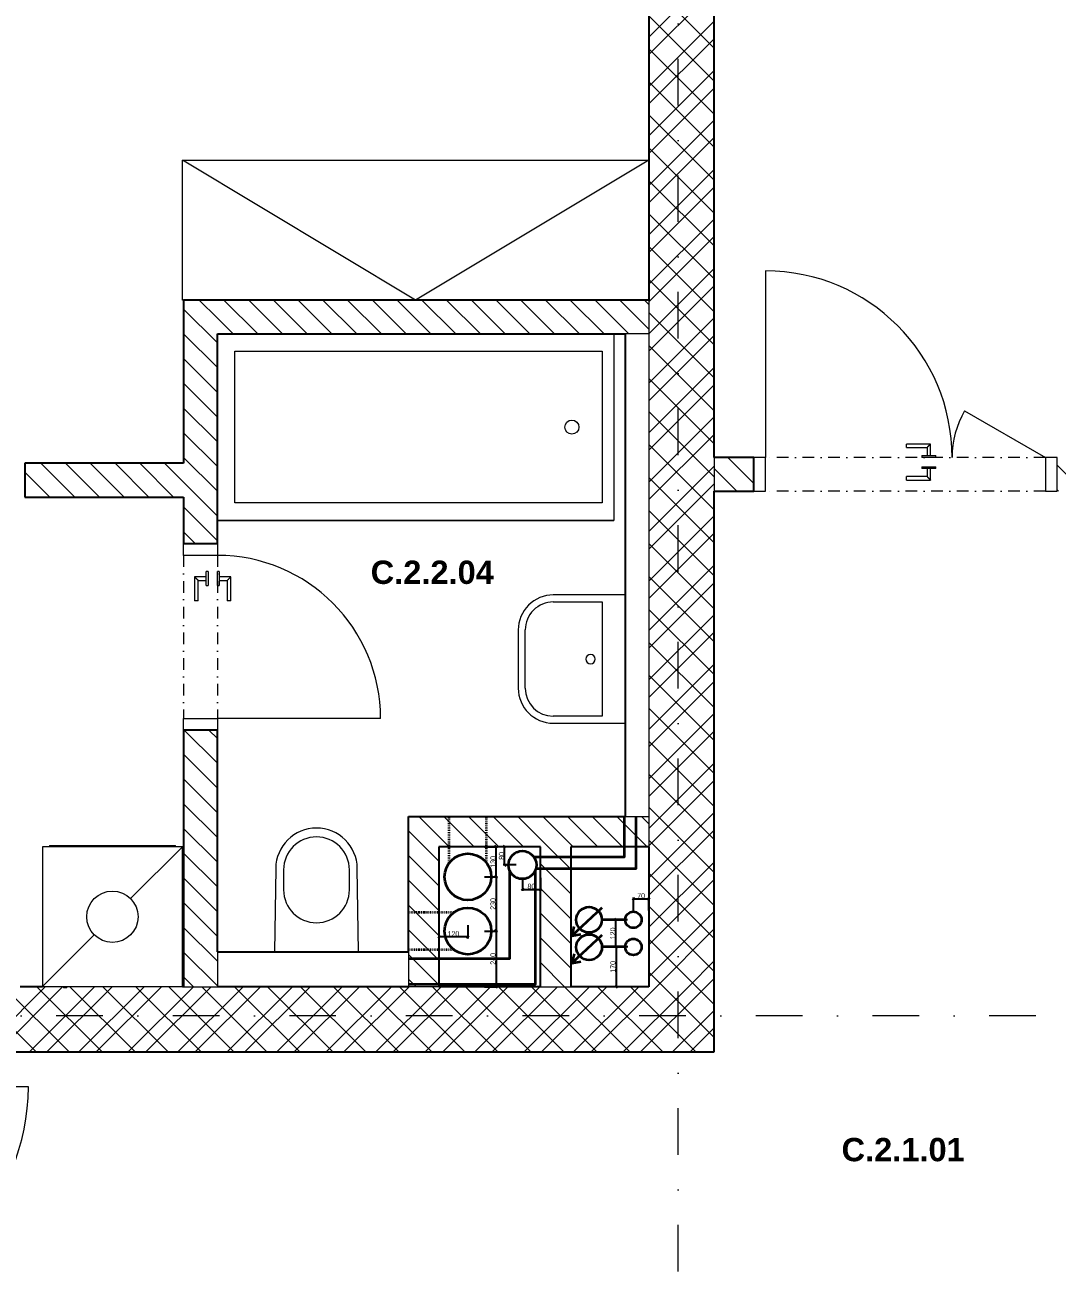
# Model space of a CAD drawing. Header units: millimetres. Extents: x -47415 to 8649, y -7799 to 10440.
# Drawn here: x -31535 to -27110, y -1692 to 3648 of the extents above; entities that cross this region are included whole.
import ezdxf

# ---------------------------------------------------------------- set-up
doc = ezdxf.new("R2010")
doc.units = ezdxf.units.MM
for name, pattern in [('HA_DashDot_10mm-S3mm', [500, 200, -150, 0, -150]), ('UDL_2NP$0$HA_DashDot_10mm-S3mm', [500, 200, -150, 0, -150]), ('UDL_2NP$0$HA_DashDot_2_2mm-S0_6mm', [110, 50, -30, 0, -30])]:
    doc.linetypes.add(name, pattern=pattern)
for name, color, linetype, lineweight in [('_kanalizace', 34, 'Continuous', 35), ('_vodovod', 5, 'Continuous', 35), ('_VZT', 3, 'Continuous', 35), ('ABMV_det-koty 10', 140, 'Continuous', 5), ('UDL_2NP$0$A-AREA-____-IDEN', 252, 'Continuous', 9), ('UDL_2NP$0$A-DOOR-____-MCUT', 252, 'UDL_2NP$0$HA_DashDot_2_2mm-S0_6mm', 9), ('UDL_2NP$0$A-DOOR-____-OTLN', 252, 'Continuous', 9), ('UDL_2NP$0$A-DOOR-FRAM-MCUT', 252, 'Continuous', 9), ('UDL_2NP$0$A-GENM-____-OTLN', 252, 'Continuous', 9), ('UDL_2NP$0$A-WALL-____-MCUT', 252, 'Continuous', 9), ('UDL_2NP$0$A-WALL-____-PATT', 252, 'Continuous', 25), ('UDL_2NP$0$E-ELEC-FIXT-OTLN', 252, 'Continuous', 9), ('UDL_2NP$0$I-FURN-____-OTLN', 252, 'Continuous', 9), ('UDL_2NP$0$I-WALL-____-MCUT', 252, 'Continuous', 25), ('UDL_2NP$0$P-SANR-FIXT-OTLN', 252, 'Continuous', 9), ('UDL_2NP$0$S-GRID-____-OTLN', 252, 'Continuous', 5)]:
    doc.layers.add(name, color=color, linetype=linetype, lineweight=lineweight)
doc.layers.add('_UT', color=4, linetype='Continuous')
doc.styles.add('ar-na-light10', font='ARIALN.TTF', dxfattribs={"height": 22})
doc.styles.add('UDL_2NP$0$Arial_B', font='arialbd.ttf', dxfattribs={"height": 100})
doc.dimstyles.new('Copy of _MP_10', dxfattribs={"dimscale": 50, "dimtxt": 22, "dimasz": 0.2, "dimexe": 0.12, "dimexo": 0.15, "dimgap": 0.04165, "dimtad": 1, "dimdec": 0, "dimrnd": 0.5, "dimzin": 3, "dimdsep": 46, "dimtxsty": 'ar-na-light10', "dimblk": 'OBLIQUE', "dimcen": 0.12, "dimadec": 0, "dimazin": 2, "dimtfac": 0.75, "dimtdec": 0, "dimtix": 1, "dimtmove": 2, "dimatfit": 2, "dimldrblk": 'OBLIQUE', "dimfxl": 1, "dimfxlon": 1, "dimtolj": 1, "dimtzin": 0, "dimarcsym": 0})
pattern_1 = [(45, (0, 0), (-106.066, 106.066), []), (45, (75, 0), (-106.066, 106.066), []), (315, (0, 0), (70.71068, 70.71068), [])]
pattern_2 = [(135, (0, 0), (-53.03301, -53.03301), [])]

# ---------------------------------------------------------------- blocks, each defined once
blk = doc.blocks.new('UDL_2NP$0$HA_DR_Single_Swing_Solid - In_700x2100-1527917-UDL_2NP-C')
at = {"layer": 'UDL_2NP$0$A-DOOR-____-MCUT'}
for p, q in [((-350, 72.5), (350, 72.5)), ((-350, -72.5), (350, -72.5))]:
    blk.add_line(p, q, dxfattribs=at)
at = {"layer": 'UDL_2NP$0$A-DOOR-____-OTLN', "lineweight": 5}
blk.add_line((350, 772.5), (350, 72.5), dxfattribs=at)
at = {"layer": 'UDL_2NP$0$A-DOOR-____-OTLN'}
for p, q in [((-257.5, 130), (-257.5, 80.5)), ((-155, 130), (-257.5, 130)), ((-242.5, 80.5), (-242.5, 115)), ((-242.5, 115), (-155, 115)), ((-155, 130), (-155, 115)), ((-280, 80.5), (-220, 80.5)), ((-280, 80.5), (-280, 72.5)), ((-220, 72.5), (-280, 72.5)), ((-220, 72.5), (-220, 80.5)), ((-280, 32.5), (-220, 32.5)), ((-280, 32.5), (-280, 24.5)), ((-220, 24.5), (-280, 24.5)), ((-257.5, 24.5), (-257.5, -25)), ((-242.5, -10), (-242.5, 24.5)), ((-220, 24.5), (-220, 32.5)), ((-257.5, -25), (-155, -25)), ((-155, -10), (-242.5, -10)), ((-155, -10), (-155, -25))]:
    blk.add_line(p, q, dxfattribs=at)
at = {"layer": 'UDL_2NP$0$A-DOOR-____-OTLN', "lineweight": 5}
blk.add_arc((350, 72.5), 700, 90, 180, dxfattribs=at)
at = {"layer": 'UDL_2NP$0$A-DOOR-____-OTLN'}
for points in [[(-242.5, 115), (-242.5, 115), (-242.6, 115.1), (-243.1, 115.6), (-243.5, 116), (-243.9, 116.4), (-244.4, 116.9), (-244.8, 117.3), (-245.4, 117.9), (-246.1, 118.6), (-246.7, 119.2), (-247.1, 119.6), (-247.6, 120.1), (-248.1, 120.6), (-248.5, 121), (-249, 121.5), (-249.5, 122), (-250, 122.5), (-250.5, 123), (-251, 123.5), (-251.5, 124), (-251.9, 124.4), (-252.4, 124.9), (-252.9, 125.4), (-253.3, 125.8), (-253.8, 126.3), (-254.2, 126.7), (-254.7, 127.2), (-255.2, 127.7), (-255.6, 128.1), (-256.1, 128.6), (-256.5, 129), (-256.9, 129.4), (-257.4, 129.9), (-257.5, 130), (-257.5, 130)], [(-257.5, -25), (-257.5, -25), (-257.4, -24.9), (-256.9, -24.4), (-256.5, -24), (-256.1, -23.6), (-255.6, -23.1), (-255.2, -22.7), (-254.6, -22.1), (-253.9, -21.4), (-253.3, -20.8), (-252.9, -20.4), (-252.4, -19.9), (-251.9, -19.4), (-251.5, -19), (-251, -18.5), (-250.5, -18), (-250, -17.5), (-249.5, -17), (-249, -16.5), (-248.5, -16), (-248.1, -15.6), (-247.6, -15.1), (-247.1, -14.6), (-246.7, -14.2), (-246.2, -13.7), (-245.8, -13.3), (-245.3, -12.8), (-244.8, -12.3), (-244.4, -11.9), (-243.9, -11.4), (-243.5, -11), (-243.1, -10.6), (-242.6, -10.1), (-242.5, -10), (-242.5, -10)]]:
    blk.add_open_spline(points, degree=3, knots=[0, 0, 0, 0, 0.083333, 0.125, 0.166667, 0.208333, 0.229167, 0.25, 0.291667, 0.333333, 0.354167, 0.375, 0.395833, 0.416667, 0.4375, 0.458333, 0.479167, 0.5, 0.520833, 0.541667, 0.5625, 0.583333, 0.604167, 0.625, 0.645833, 0.666667, 0.6875, 0.708333, 0.75, 0.770833, 0.791667, 0.833333, 0.875, 0.916667, 1, 1, 1, 1], dxfattribs=at)
at = {"layer": 'UDL_2NP$0$A-DOOR-FRAM-MCUT'}
for p, q in [((-400, -72.5), (-400, 72.5)), ((-400, 72.5), (-350, 72.5)), ((-350, 72.5), (-350, -72.5)), ((350, 72.5), (400, 72.5)), ((350, -72.5), (350, 72.5)), ((400, 72.5), (400, -72.5)), ((-350, -72.5), (-400, -72.5)), ((400, -72.5), (350, -72.5))]:
    blk.add_line(p, q, dxfattribs=at)
blk = doc.blocks.new('UDL_2NP$0$HA_DR_Double_Swing_Solid - In_1200x2100_800-1530233-UDL_2NP-C')
at = {"layer": 'UDL_2NP$0$A-DOOR-____-MCUT'}
for p, q in [((-600, 72.5), (600, 72.5)), ((-600, -72.5), (600, -72.5))]:
    blk.add_line(p, q, dxfattribs=at)
at = {"layer": 'UDL_2NP$0$A-DOOR-____-OTLN'}
for p, q in [((-107.5, 25), (-107.5, -24.5)), ((-5, 25), (-107.5, 25)), ((-92.5, -24.5), (-92.5, 10)), ((-92.5, 10), (-5, 10)), ((-5, 25), (-5, 10)), ((-130, -24.5), (-70, -24.5)), ((-130, -24.5), (-130, -32.5)), ((-70, -32.5), (-130, -32.5)), ((-70, -32.5), (-70, -24.5)), ((-130, -72.5), (-70, -72.5)), ((-130, -72.5), (-130, -80.5)), ((-70, -80.5), (-130, -80.5)), ((-107.5, -80.5), (-107.5, -130)), ((-92.5, -115), (-92.5, -80.5)), ((-70, -80.5), (-70, -72.5)), ((-107.5, -130), (-5, -130)), ((-5, -115), (-92.5, -115)), ((-5, -115), (-5, -130))]:
    blk.add_line(p, q, dxfattribs=at)
at = {"layer": 'UDL_2NP$0$A-DOOR-____-OTLN', "lineweight": 5}
for p, q in [((-253.6, -272.5), (-600, -72.5)), ((600, -872.5), (600, -72.5))]:
    blk.add_line(p, q, dxfattribs=at)
for centre, radius, start, end in [((-600, -72.5), 400, 330, 0), ((600, -72.5), 800, 180, 270)]:
    blk.add_arc(centre, radius, start, end, dxfattribs=at)
at = {"layer": 'UDL_2NP$0$A-DOOR-____-OTLN'}
for points in [[(-92.5, 10), (-92.5, 10), (-92.6, 10.1), (-93.1, 10.6), (-93.5, 11), (-93.9, 11.4), (-94.4, 11.9), (-94.8, 12.3), (-95.4, 12.9), (-96.1, 13.6), (-96.7, 14.2), (-97.1, 14.6), (-97.6, 15.1), (-98.1, 15.6), (-98.5, 16), (-99, 16.5), (-99.5, 17), (-100, 17.5), (-100.5, 18), (-101, 18.5), (-101.5, 19), (-101.9, 19.4), (-102.4, 19.9), (-102.9, 20.4), (-103.3, 20.8), (-103.8, 21.3), (-104.2, 21.7), (-104.7, 22.2), (-105.2, 22.7), (-105.6, 23.1), (-106.1, 23.6), (-106.5, 24), (-106.9, 24.4), (-107.4, 24.9), (-107.5, 25), (-107.5, 25)], [(-107.5, -130), (-107.5, -130), (-107.4, -129.9), (-106.9, -129.4), (-106.5, -129), (-106.1, -128.6), (-105.6, -128.1), (-105.2, -127.7), (-104.6, -127.1), (-103.9, -126.4), (-103.3, -125.8), (-102.9, -125.4), (-102.4, -124.9), (-101.9, -124.4), (-101.5, -124), (-101, -123.5), (-100.5, -123), (-100, -122.5), (-99.5, -122), (-99, -121.5), (-98.5, -121), (-98.1, -120.6), (-97.6, -120.1), (-97.1, -119.6), (-96.7, -119.2), (-96.2, -118.7), (-95.8, -118.3), (-95.3, -117.8), (-94.8, -117.3), (-94.4, -116.9), (-93.9, -116.4), (-93.5, -116), (-93.1, -115.6), (-92.6, -115.1), (-92.5, -115), (-92.5, -115)]]:
    blk.add_open_spline(points, degree=3, knots=[0, 0, 0, 0, 0.083333, 0.125, 0.166667, 0.208333, 0.229167, 0.25, 0.291667, 0.333333, 0.354167, 0.375, 0.395833, 0.416667, 0.4375, 0.458333, 0.479167, 0.5, 0.520833, 0.541667, 0.5625, 0.583333, 0.604167, 0.625, 0.645833, 0.666667, 0.6875, 0.708333, 0.75, 0.770833, 0.791667, 0.833333, 0.875, 0.916667, 1, 1, 1, 1], dxfattribs=at)
at = {"layer": 'UDL_2NP$0$A-DOOR-FRAM-MCUT'}
for p, q in [((-600, 72.5), (-650, 72.5)), ((-650, 72.5), (-650, -72.5)), ((-600, -72.5), (-600, 72.5)), ((650, 72.5), (600, 72.5)), ((600, 72.5), (600, -72.5)), ((650, -72.5), (650, 72.5)), ((-650, -72.5), (-600, -72.5)), ((600, -72.5), (650, -72.5))]:
    blk.add_line(p, q, dxfattribs=at)
blk = doc.blocks.new('UDL_2NP$0$ABMV_Bathtub_Generic - 800x1700-1414026-UDL_2NP-C')
at = {"layer": 'UDL_2NP$0$P-SANR-FIXT-OTLN'}
for p, q in [((0, 0), (0, 1700)), ((0, 1700), (0, 0)), ((75, 50), (75, 1625)), ((75, 1625), (725, 1625)), ((75, 1625), (725, 1625)), ((75, 50), (75, 1625)), ((725, 1625), (725, 50)), ((725, 1625), (725, 50)), ((800, 0), (0, 0)), ((800, 0), (0, 0)), ((725, 50), (75, 50)), ((725, 50), (75, 50))]:
    blk.add_line(p, q, dxfattribs=at)
blk.add_circle((400, 180), 30, dxfattribs=at)
blk = doc.blocks.new('UDL_2NP$0$ABMV_Toilet_WallHung - Default-1465613-UDL_2NP-C')
at = {"layer": 'UDL_2NP$0$A-GENM-____-OTLN'}
for p, q in [((-50, 432.3), (-54.6, 75)), ((304.6, 75), (300, 432.3)), ((-16.3, 426.2), (-16.3, 340.3)), ((266.3, 340.3), (266.3, 426.2))]:
    blk.add_line(p, q, dxfattribs=at)
for centre, radius, start, end in [((125, 430.1), 175, 0.7323, 179.2677), ((125, 426.2), 141.3, 0, 180), ((125, 340.3), 141.3, 180, 360)]:
    blk.add_arc(centre, radius, start, end, dxfattribs=at)
blk = doc.blocks.new('UDL_2NP$0$ABMV_WashBasin_Generic - 550x460-1465709-UDL_2NP-C')
at = {"layer": 'UDL_2NP$0$P-SANR-FIXT-OTLN'}
for p, q in [((250, 510), (0, 510)), ((0, 480), (250, 480)), ((-150, 360), (-150, 50)), ((-120, 150), (-120, 360)), ((370, 360), (370, 150)), ((400, 50), (400, 360)), ((370, 150), (-120, 150))]:
    blk.add_line(p, q, dxfattribs=at)
for centre, radius, start, end in [((0, 360), 150, 90, 180), ((250, 360), 150, 360, 90), ((0, 360), 120, 90, 180), ((250, 360), 120, 360, 90), ((125, 200), 20, 90, 270), ((125, 200), 20, 270, 90)]:
    blk.add_arc(centre, radius, start, end, dxfattribs=at)
blk = doc.blocks.new('UDL_2NP$0$R_bathroom_washing_machine - 600x600x900-1423135-UDL_2NP-C')
at = {"layer": 'UDL_2NP$0$E-ELEC-FIXT-OTLN'}
for p, q in [((677.5, 596.6), (77.5, 596.6)), ((77.5, 596.6), (77.5, -3.4)), ((455.3, 374.4), (677.5, 596.6)), ((572.2, 601.6), (572.2, 596.6)), ((572.4, 601.6), (579.7, 601.6)), ((579.7, 601.6), (586.9, 601.6)), ((587.2, 596.6), (587.2, 601.6)), ((677.5, -3.4), (677.5, 596.6)), ((77.5, -3.4), (299.7, 218.9)), ((77.5, -3.4), (677.5, -3.4)), ((107.5, -3.4), (107.5, -8.4)), ((647.5, -8.4), (107.5, -8.4)), ((647.5, -8.4), (647.5, -3.4))]:
    blk.add_line(p, q, dxfattribs=at)
blk.add_circle((377.5, 296.6), 110, dxfattribs=at)
blk = doc.blocks.new('UDL_2NP$0$HA_DR_Single_Swing_Solid - In_900x2100-1523491-UDL_2NP-C')
at = {"layer": 'UDL_2NP$0$A-DOOR-____-MCUT'}
for p, q in [((-450, 140), (450, 140)), ((-450, -140), (450, -140))]:
    blk.add_line(p, q, dxfattribs=at)
at = {"layer": 'UDL_2NP$0$A-DOOR-____-OTLN'}
for p, q in [((-357.5, -42.5), (-357.5, -92)), ((-255, -42.5), (-357.5, -42.5)), ((-255, -42.5), (-255, -57.5)), ((-380, -92), (-320, -92)), ((-380, -92), (-380, -100)), ((-320, -100), (-380, -100)), ((-342.5, -92), (-342.5, -57.5)), ((-342.5, -57.5), (-255, -57.5)), ((-320, -100), (-320, -92)), ((-380, -140), (-320, -140)), ((-380, -140), (-380, -148)), ((-320, -148), (-380, -148)), ((-357.5, -148), (-357.5, -197.5)), ((-342.5, -182.5), (-342.5, -148)), ((-320, -148), (-320, -140)), ((-357.5, -197.5), (-255, -197.5)), ((-255, -182.5), (-342.5, -182.5)), ((-255, -182.5), (-255, -197.5))]:
    blk.add_line(p, q, dxfattribs=at)
at = {"layer": 'UDL_2NP$0$A-DOOR-____-OTLN', "lineweight": 5}
blk.add_line((450, -1040), (450, -140), dxfattribs=at)
blk.add_arc((450, -140), 900, 180, 270, dxfattribs=at)
at = {"layer": 'UDL_2NP$0$A-DOOR-____-OTLN'}
for points in [[(-342.5, -57.5), (-342.5, -57.5), (-342.6, -57.4), (-343.1, -56.9), (-343.5, -56.5), (-343.9, -56.1), (-344.4, -55.6), (-344.8, -55.2), (-345.4, -54.6), (-346.1, -53.9), (-346.7, -53.3), (-347.1, -52.9), (-347.6, -52.4), (-348.1, -51.9), (-348.5, -51.5), (-349, -51), (-349.5, -50.5), (-350, -50), (-350.5, -49.5), (-351, -49), (-351.5, -48.5), (-351.9, -48.1), (-352.4, -47.6), (-352.9, -47.1), (-353.3, -46.7), (-353.8, -46.2), (-354.2, -45.8), (-354.7, -45.3), (-355.2, -44.8), (-355.6, -44.4), (-356.1, -43.9), (-356.5, -43.5), (-356.9, -43.1), (-357.4, -42.6), (-357.5, -42.5), (-357.5, -42.5)], [(-357.5, -197.5), (-357.5, -197.5), (-357.4, -197.4), (-356.9, -196.9), (-356.5, -196.5), (-356.1, -196.1), (-355.6, -195.6), (-355.2, -195.2), (-354.6, -194.6), (-353.9, -193.9), (-353.3, -193.3), (-352.9, -192.9), (-352.4, -192.4), (-351.9, -191.9), (-351.5, -191.5), (-351, -191), (-350.5, -190.5), (-350, -190), (-349.5, -189.5), (-349, -189), (-348.5, -188.5), (-348.1, -188.1), (-347.6, -187.6), (-347.1, -187.1), (-346.7, -186.7), (-346.2, -186.2), (-345.8, -185.8), (-345.3, -185.3), (-344.8, -184.8), (-344.4, -184.4), (-343.9, -183.9), (-343.5, -183.5), (-343.1, -183.1), (-342.6, -182.6), (-342.5, -182.5), (-342.5, -182.5)]]:
    blk.add_open_spline(points, degree=3, knots=[0, 0, 0, 0, 0.083333, 0.125, 0.166667, 0.208333, 0.229167, 0.25, 0.291667, 0.333333, 0.354167, 0.375, 0.395833, 0.416667, 0.4375, 0.458333, 0.479167, 0.5, 0.520833, 0.541667, 0.5625, 0.583333, 0.604167, 0.625, 0.645833, 0.666667, 0.6875, 0.708333, 0.75, 0.770833, 0.791667, 0.833333, 0.875, 0.916667, 1, 1, 1, 1], dxfattribs=at)
at = {"layer": 'UDL_2NP$0$A-DOOR-FRAM-MCUT'}
for p, q in [((-450, 140), (-500, 140)), ((-500, 140), (-500, -140)), ((-450, -140), (-450, 140)), ((500, 140), (450, 140)), ((450, 140), (450, -140)), ((500, -140), (500, 140)), ((-500, -140), (-450, -140)), ((450, -140), (500, -140))]:
    blk.add_line(p, q, dxfattribs=at)
blk = doc.blocks.new('UDL_2NP$0$NAB_Šatní_skříň_ADNS - 600x2000xšířka-1489318-UDL_2NP-C')
at = {"layer": 'UDL_2NP$0$I-FURN-____-OTLN'}
for p, q in [((0, -600), (1000, 0)), ((1000, 0), (2000, -600)), ((1995, 0), (2000, 0)), ((2000, 0), (2000, -600)), ((2000, -600), (0, -600))]:
    blk.add_line(p, q, dxfattribs=at)
blk = doc.blocks.new('UDL_2NP')
at = {"layer": 'UDL_2NP$0$A-WALL-____-PATT', "lineweight": 5}
h = blk.add_hatch(dxfattribs=at)
h.set_pattern_fill('FP_2', color=256, style=0, pattern_type=2)
h.set_pattern_definition(pattern_1)
h.paths.add_polyline_path([(-28859.9, -476.8), (-28579.9, -476.8), (-28579.9, 6148.2), (-28859.9, 6148.2), (-28859.9, 123.2)])
h = blk.add_hatch(dxfattribs=at)
h.set_pattern_fill('FP_3', color=256, style=0, pattern_type=2)
h.set_pattern_definition(pattern_2)
h.paths.add_polyline_path([(-30709.9, -476.8), (-30709.9, 623.2), (-30854.9, 623.2), (-30854.9, -476.8)])
h.paths.add_polyline_path([(-30854.9, 1423.2), (-30709.9, 1423.2), (-30709.9, 2468.2), (-30854.9, 2468.2), (-30854.9, 1439.1)])
h = blk.add_hatch(dxfattribs=at)
h.set_pattern_fill('FP_3', color=256, style=0, pattern_type=2)
h.set_pattern_definition(pattern_2)
h.paths.add_polyline_path([(-28859.9, 2323.2), (-28859.9, 2468.2), (-30709.9, 2468.2), (-30709.9, 2323.2), (-28959.9, 2323.2)])
h = blk.add_hatch(dxfattribs=at)
h.set_pattern_fill('FP_3', color=256, style=0, pattern_type=2)
h.set_pattern_definition(pattern_2)
h.paths.add_polyline_path([(-31394.4, 1623.2), (-30854.9, 1623.2), (-30854.9, 1768.2), (-31534.9, 1768.2), (-31534.9, 1623.2)])
h.paths.add_polyline_path([(-32784.9, 1623.2), (-32434.9, 1623.2), (-32434.9, 1768.2), (-32784.9, 1768.2)])
h.paths.add_polyline_path([(-34164.9, 1623.2), (-34084.9, 1623.2), (-34084.9, 1768.2), (-34164.9, 1768.2)])
h = blk.add_hatch(dxfattribs=at)
h.set_pattern_fill('FP_3', color=256, style=0, pattern_type=2)
h.set_pattern_definition(pattern_2)
h.paths.add_polyline_path([(-23434.9, 1648.2), (-23434.9, 1793.2), (-27109.9, 1793.2), (-27109.9, 1648.2), (-23534.9, 1648.2)])
h.paths.add_polyline_path([(-28409.9, 1648.2), (-28409.9, 1793.2), (-28579.9, 1793.2), (-28579.9, 1648.2)])
h = blk.add_hatch(dxfattribs=at)
h.set_pattern_fill('FP_3', color=256, style=0, pattern_type=2)
h.set_pattern_definition(pattern_2)
h.paths.add_polyline_path([(-29889.9, -476.8), (-29759.9, -476.8), (-29759.9, 253.2), (-29889.9, 253.2), (-29889.9, -326.8)])
h = blk.add_hatch(dxfattribs=at)
h.set_pattern_fill('FP_3', color=256, style=0, pattern_type=2)
h.set_pattern_definition(pattern_2)
h.paths.add_polyline_path([(-28859.9, 123.2), (-28859.9, 253.2), (-29759.9, 253.2), (-29759.9, 123.2), (-29122.1, 123.2)])
h = blk.add_hatch(dxfattribs=at)
h.set_pattern_fill('FP_3', color=256, style=0, pattern_type=2)
h.set_pattern_definition(pattern_2)
h.paths.add_polyline_path([(-29324.9, -476.8), (-29194.9, -476.8), (-29194.9, 123.2), (-29324.9, 123.2)])
h = blk.add_hatch(dxfattribs=at)
h.set_pattern_fill('FP_2', color=256, style=0, pattern_type=2)
h.set_pattern_definition(pattern_1)
h.paths.add_polyline_path([(-32419.9, -756.8), (-28579.9, -756.8), (-28579.9, -476.8), (-31354.8, -476.8), (-31354.8, -481.8), (-31369.3, -481.8), (-31369.3, -476.8), (-33084.9, -476.8), (-33084.9, -756.8), (-32699.9, -756.8)])
h.paths.add_polyline_path([(-34084.9, -756.8), (-34084.9, -476.8), (-39124.9, -476.8), (-39124.9, -756.8), (-35181.6, -756.8)])
h.paths.add_polyline_path([(-40124.9, -756.8), (-40124.9, -476.8), (-40224.9, -476.8), (-40224.9, -756.8)])
at = {"layer": 'UDL_2NP$0$A-WALL-____-MCUT'}
for p, q in [((-28859.9, 2468.2), (-28859.9, 123.2)), ((-28859.9, 2323.2), (-28959.9, 2323.2)), ((-28579.9, 1793.2), (-28579.9, 1648.2)), ((-28959.9, 253.2), (-28859.9, 253.2)), ((-30709.9, -326.8), (-30709.9, -476.8)), ((-29889.9, -326.8), (-29889.9, -476.8)), ((-30854.9, -476.8), (-30709.9, -476.8)), ((-29759.9, -476.8), (-29889.9, -476.8)), ((-29324.9, -476.8), (-29194.9, -476.8))]:
    blk.add_line(p, q, dxfattribs=at)
at = {"layer": 'UDL_2NP$0$I-WALL-____-MCUT'}
for p, q in [((-28859.9, 6148.2), (-28859.9, 2468.2)), ((-28579.9, 1793.2), (-28579.9, 6148.2)), ((-30854.9, 2468.2), (-30854.9, 1768.2)), ((-28859.9, 2468.2), (-30854.9, 2468.2)), ((-30709.9, 1423.2), (-30709.9, 2323.2)), ((-30709.9, 2323.2), (-28959.9, 2323.2)), ((-28959.9, 253.2), (-28959.9, 2323.2)), ((-30854.9, 1768.2), (-31534.9, 1768.2)), ((-31534.9, 1768.2), (-31534.9, 1623.2)), ((-28409.9, 1793.2), (-28579.9, 1793.2)), ((-28409.9, 1648.2), (-28409.9, 1793.2)), ((-31534.9, 1623.2), (-30854.9, 1623.2)), ((-30854.9, 1623.2), (-30854.9, 1423.2)), ((-28579.9, -756.8), (-28579.9, 1648.2)), ((-28579.9, 1648.2), (-28409.9, 1648.2)), ((-30709.9, 1423.2), (-30854.9, 1423.2)), ((-30709.9, 623.2), (-30854.9, 623.2)), ((-30854.9, 623.2), (-30854.9, -476.8)), ((-30709.9, -326.8), (-30709.9, 623.2)), ((-29889.9, -326.8), (-29889.9, 253.2)), ((-29889.9, 253.2), (-28959.9, 253.2)), ((-29759.9, 123.2), (-29759.9, -476.8)), ((-29324.9, 123.2), (-29759.9, 123.2)), ((-29324.9, -476.8), (-29324.9, 123.2)), ((-28859.9, 123.2), (-29194.9, 123.2)), ((-29194.9, 123.2), (-29194.9, -476.8)), ((-28859.9, 123.2), (-28859.9, -476.8)), ((-30709.9, -326.8), (-29889.9, -326.8)), ((-31459.9, -476.8), (-31554.9, -476.8)), ((-30854.9, -476.8), (-30859.9, -476.8)), ((-29889.9, -476.8), (-30709.9, -476.8)), ((-29324.9, -476.8), (-29759.9, -476.8)), ((-28859.9, -476.8), (-29194.9, -476.8)), ((-32419.9, -756.8), (-28579.9, -756.8))]:
    blk.add_line(p, q, dxfattribs=at)
at = {"layer": 'UDL_2NP$0$S-GRID-____-OTLN', "linetype": 'UDL_2NP$0$HA_DashDot_10mm-S3mm', "lineweight": 9}
for p, q in [((-28734.9, -6198.9), (-28734.9, 8840.3)), ((-22199.7, -601.8), (-45814.7, -601.8))]:
    blk.add_line(p, q, dxfattribs=at)
at = {"layer": 'UDL_2NP$0$A-DOOR-____-OTLN'}
for name, p, rotation in [('UDL_2NP$0$HA_DR_Double_Swing_Solid - In_1200x2100_800-1530233-UDL_2NP-C', (-27759.9, 1720.7), 180), ('UDL_2NP$0$HA_DR_Single_Swing_Solid - In_700x2100-1527917-UDL_2NP-C', (-30782.4, 1023.2), 269.9999999999996), ('UDL_2NP$0$HA_DR_Single_Swing_Solid - In_900x2100-1523491-UDL_2NP-C', (-32559.9, -1356.8), 89.9999999999997)]:
    blk.add_blockref(name, p, dxfattribs=dict(at, rotation=rotation))
at = {"layer": 'UDL_2NP$0$E-ELEC-FIXT-OTLN', "rotation": 180}
blk.add_blockref('UDL_2NP$0$R_bathroom_washing_machine - 600x600x900-1423135-UDL_2NP-C', (-30782.4, 119.9), dxfattribs=at)
at = {"layer": 'UDL_2NP$0$I-FURN-____-OTLN', "rotation": 180}
blk.add_blockref('UDL_2NP$0$NAB_Šatní_skříň_ADNS - 600x2000xšířka-1489318-UDL_2NP-C', (-28859.9, 2468.2), dxfattribs=at)
at = {"layer": 'UDL_2NP$0$P-SANR-FIXT-OTLN'}
for name, p, rotation in [('UDL_2NP$0$ABMV_Bathtub_Generic - 800x1700-1414026-UDL_2NP-C', (-29009.9, 1523.2), 89.99999999999955), ('UDL_2NP$0$ABMV_WashBasin_Generic - 550x460-1465709-UDL_2NP-C', (-28909.9, 803.2), 89.9999999999997)]:
    blk.add_blockref(name, p, dxfattribs=dict(at, rotation=rotation))
blk.add_blockref('UDL_2NP$0$ABMV_Toilet_WallHung - Default-1465613-UDL_2NP-C', (-30409.9, -401.8), dxfattribs=at)
at = {"layer": 'UDL_2NP$0$A-AREA-____-IDEN', "lineweight": 5, "char_height": 100, "width": 653.375, "attachment_point": 1, "style": 'UDL_2NP$0$Arial_B'}
for s, insert in [('C.2.2.04', (-30052.6, 1350.6)), ('C.2.1.01', (-28033.9, -1125.5))]:
    blk.add_mtext(s, dxfattribs=dict(at, insert=insert))
blk = doc.blocks.new('_Oblique')
at = {"color": 0, "linetype": 'ByBlock', "lineweight": -2}
blk.add_line((-0.5, -0.5), (0.5, 0.5), dxfattribs=at)
blk = doc.blocks.new('*D218')
at = {"layer": 'ABMV_det-koty 10', "color": 0, "lineweight": -2, "transparency": 16777216}
for p, q in [((-29564.8, 123.2), (-29508.8, 123.2)), ((-29514.8, -5.7), (-29514.8, 123.2)), ((-29564.8, -5.7), (-29508.8, -5.7))]:
    blk.add_line(p, q, dxfattribs=at)
at = {"layer": 'ABMV_det-koty 10', "color": 0, "lineweight": -2, "transparency": 16777216, "xscale": 10, "yscale": 10, "zscale": 10}
for p, rotation in [((-29514.8, 123.2), 90), ((-29514.8, -5.7), 270)]:
    blk.add_blockref('_Oblique', p, dxfattribs=dict(at, rotation=rotation))
at = {"layer": 'ABMV_det-koty 10', "color": 0, "transparency": 16777216, "insert": (-29528.1, 58.7), "char_height": 22, "attachment_point": 5, "rotation": 90, "style": 'ar-na-light10'}
blk.add_mtext('\\A1;{\\fArial Narrow|b0|i0|c238|p34;130}', dxfattribs=at)
blk = doc.blocks.new('*D219')
at = {"layer": 'ABMV_det-koty 10', "color": 0, "lineweight": -2, "transparency": 16777216}
for p, q in [((-29564.8, -5.7), (-29508.8, -5.7)), ((-29514.8, -5.7), (-29514.8, -238.1)), ((-29564.8, -238.1), (-29508.8, -238.1))]:
    blk.add_line(p, q, dxfattribs=at)
at = {"layer": 'ABMV_det-koty 10', "color": 0, "lineweight": -2, "transparency": 16777216, "xscale": 10, "yscale": 10, "zscale": 10}
for p, rotation in [((-29514.8, -5.7), 90), ((-29514.8, -238.1), 270)]:
    blk.add_blockref('_Oblique', p, dxfattribs=dict(at, rotation=rotation))
at = {"layer": 'ABMV_det-koty 10', "color": 0, "transparency": 16777216, "insert": (-29528.1, -121.9), "char_height": 22, "attachment_point": 5, "rotation": 90, "style": 'ar-na-light10'}
blk.add_mtext('\\A1;{\\fArial Narrow|b0|i0|c238|p34;230}', dxfattribs=at)
blk = doc.blocks.new('*D220')
at = {"layer": 'ABMV_det-koty 10', "color": 0, "lineweight": -2, "transparency": 16777216}
for p, q in [((-29564.8, -238.1), (-29508.8, -238.1)), ((-29514.8, -238.1), (-29514.8, -476.8)), ((-29564.8, -476.8), (-29508.8, -476.8))]:
    blk.add_line(p, q, dxfattribs=at)
at = {"layer": 'ABMV_det-koty 10', "color": 0, "lineweight": -2, "transparency": 16777216, "xscale": 10, "yscale": 10, "zscale": 10}
for p, rotation in [((-29514.8, -238.1), 90), ((-29514.8, -476.8), 270)]:
    blk.add_blockref('_Oblique', p, dxfattribs=dict(at, rotation=rotation))
at = {"layer": 'ABMV_det-koty 10', "color": 0, "transparency": 16777216, "insert": (-29528.1, -357.4), "char_height": 22, "attachment_point": 5, "rotation": 90, "style": 'ar-na-light10'}
blk.add_mtext('\\A1;{\\fArial Narrow|b0|i0|c238|p34;240}', dxfattribs=at)
blk = doc.blocks.new('*D221')
at = {"layer": 'ABMV_det-koty 10', "color": 0, "lineweight": -2, "transparency": 16777216}
for p, q in [((-29428.5, 123.2), (-29484.5, 123.2)), ((-29478.5, 45.2), (-29478.5, 123.2)), ((-29428.5, 45.2), (-29484.5, 45.2))]:
    blk.add_line(p, q, dxfattribs=at)
at = {"layer": 'ABMV_det-koty 10', "color": 0, "lineweight": -2, "transparency": 16777216, "xscale": 10, "yscale": 10, "zscale": 10}
for p, rotation in [((-29478.5, 123.2), 90), ((-29478.5, 45.2), 270)]:
    blk.add_blockref('_Oblique', p, dxfattribs=dict(at, rotation=rotation))
at = {"layer": 'ABMV_det-koty 10', "color": 0, "transparency": 16777216, "insert": (-29491.8, 84.2), "char_height": 22, "attachment_point": 5, "rotation": 90, "style": 'ar-na-light10'}
blk.add_mtext('\\A1;{\\fArial Narrow|b0|i0|c238|p34;80}', dxfattribs=at)
blk = doc.blocks.new('*D222')
at = {"layer": 'ABMV_det-koty 10', "color": 0, "lineweight": -2, "transparency": 16777216}
for p, q in [((-29402.1, -9.6), (-29402.1, -65.6)), ((-29324.9, -9.6), (-29324.9, -65.6)), ((-29402.1, -59.6), (-29324.9, -59.6))]:
    blk.add_line(p, q, dxfattribs=at)
at = {"layer": 'ABMV_det-koty 10', "color": 0, "lineweight": -2, "transparency": 16777216, "xscale": 10, "yscale": 10, "zscale": 10, "rotation": 180}
blk.add_blockref('_Oblique', (-29402.1, -59.6), dxfattribs=at)
at = {"layer": 'ABMV_det-koty 10', "color": 0, "lineweight": -2, "transparency": 16777216, "xscale": 10, "yscale": 10, "zscale": 10}
blk.add_blockref('_Oblique', (-29324.9, -59.6), dxfattribs=at)
at = {"layer": 'ABMV_det-koty 10', "color": 0, "transparency": 16777216, "insert": (-29363.5, -46.3), "char_height": 22, "attachment_point": 5, "style": 'ar-na-light10'}
blk.add_mtext('\\A1;{\\fArial Narrow|b0|i0|c238|p34;80}', dxfattribs=at)
blk = doc.blocks.new('*D223')
at = {"layer": 'ABMV_det-koty 10', "color": 0, "lineweight": -2, "transparency": 16777216}
for p, q in [((-29759.9, -213.5), (-29759.9, -269.5)), ((-29635.7, -213.5), (-29635.7, -269.5)), ((-29635.7, -263.5), (-29759.9, -263.5))]:
    blk.add_line(p, q, dxfattribs=at)
at = {"layer": 'ABMV_det-koty 10', "color": 0, "lineweight": -2, "transparency": 16777216, "xscale": 10, "yscale": 10, "zscale": 10, "rotation": 180}
blk.add_blockref('_Oblique', (-29759.9, -263.5), dxfattribs=at)
at = {"layer": 'ABMV_det-koty 10', "color": 0, "lineweight": -2, "transparency": 16777216, "xscale": 10, "yscale": 10, "zscale": 10}
blk.add_blockref('_Oblique', (-29635.7, -263.5), dxfattribs=at)
at = {"layer": 'ABMV_det-koty 10', "color": 0, "transparency": 16777216, "insert": (-29697.8, -250.2), "char_height": 22, "attachment_point": 5, "style": 'ar-na-light10'}
blk.add_mtext('\\A1;{\\fArial Narrow|b0|i0|c238|p34;120}', dxfattribs=at)
blk = doc.blocks.new('*D224')
at = {"layer": 'ABMV_det-koty 10', "color": 0, "lineweight": -2, "transparency": 16777216}
for p, q in [((-28950.8, -306.3), (-29006.8, -306.3)), ((-29000.8, -306.3), (-29000.8, -476.8)), ((-28950.8, -476.8), (-29006.8, -476.8))]:
    blk.add_line(p, q, dxfattribs=at)
at = {"layer": 'ABMV_det-koty 10', "color": 0, "lineweight": -2, "transparency": 16777216, "xscale": 10, "yscale": 10, "zscale": 10}
for p, rotation in [((-29000.8, -306.3), 90), ((-29000.8, -476.8), 270)]:
    blk.add_blockref('_Oblique', p, dxfattribs=dict(at, rotation=rotation))
at = {"layer": 'ABMV_det-koty 10', "color": 0, "transparency": 16777216, "insert": (-29014.1, -391.6), "char_height": 22, "attachment_point": 5, "rotation": 90, "style": 'ar-na-light10'}
blk.add_mtext('\\A1;{\\fArial Narrow|b0|i0|c238|p34;170}', dxfattribs=at)
blk = doc.blocks.new('*D225')
at = {"layer": 'ABMV_det-koty 10', "color": 0, "lineweight": -2, "transparency": 16777216}
for p, q in [((-28951, -190), (-29007, -190)), ((-29001, -306.3), (-29001, -190)), ((-28951, -306.3), (-29007, -306.3))]:
    blk.add_line(p, q, dxfattribs=at)
at = {"layer": 'ABMV_det-koty 10', "color": 0, "lineweight": -2, "transparency": 16777216, "xscale": 10, "yscale": 10, "zscale": 10}
for p, rotation in [((-29001, -190), 90), ((-29001, -306.3), 270)]:
    blk.add_blockref('_Oblique', p, dxfattribs=dict(at, rotation=rotation))
at = {"layer": 'ABMV_det-koty 10', "color": 0, "transparency": 16777216, "insert": (-29014.3, -248.2), "char_height": 22, "attachment_point": 5, "rotation": 90, "style": 'ar-na-light10'}
blk.add_mtext('\\A1;{\\fArial Narrow|b0|i0|c238|p34;120}', dxfattribs=at)
blk = doc.blocks.new('*D226')
at = {"layer": 'ABMV_det-koty 10', "color": 0, "lineweight": -2, "transparency": 16777216}
for p, q in [((-28926.5, -150.4), (-28926.5, -94.4)), ((-28926.5, -100.4), (-28859.9, -100.4)), ((-28859.9, -150.4), (-28859.9, -94.4))]:
    blk.add_line(p, q, dxfattribs=at)
at = {"layer": 'ABMV_det-koty 10', "color": 0, "lineweight": -2, "transparency": 16777216, "xscale": 10, "yscale": 10, "zscale": 10, "rotation": 180}
blk.add_blockref('_Oblique', (-28926.5, -100.4), dxfattribs=at)
at = {"layer": 'ABMV_det-koty 10', "color": 0, "lineweight": -2, "transparency": 16777216, "xscale": 10, "yscale": 10, "zscale": 10}
blk.add_blockref('_Oblique', (-28859.9, -100.4), dxfattribs=at)
at = {"layer": 'ABMV_det-koty 10', "color": 0, "transparency": 16777216, "insert": (-28893.2, -87.1), "char_height": 22, "attachment_point": 5, "style": 'ar-na-light10'}
blk.add_mtext('\\A1;{\\fArial Narrow|b0|i0|c238|p34;70}', dxfattribs=at)

msp = doc.modelspace()

# ---------------------------------------------------------------- block references
at = {"layer": '_UT'}
msp.add_blockref('UDL_2NP', (0, 0), dxfattribs=at)

# ---------------------------------------------------------------- next in the draw order: linework, layer by layer
at = {"layer": '_kanalizace'}
for points in [[(-29353.7, 80.6), (-29353.7, 80.6), (-28964.3, 80.6), (-28964.3, 253.2)], [(-29343.9, 30.6), (-29343.9, 30.6), (-28914.3, 30.6), (-28914.3, 253.2)], [(-29457.1, 21.2), (-29457.1, -356.8), (-29889.9, -356.8)], [(-29347.1, 21.2), (-29347.1, -466.8), (-29889.9, -466.8)]]:
    msp.add_lwpolyline(points, dxfattribs=at)
msp.add_circle((-29402.1, 45.2), 60, dxfattribs=at)
at = {"layer": '_vodovod'}
for points in [[(-29061.8, -138.8), (-29190.2, -259)], [(-28961.5, -190), (-28961.5, -190), (-29061.5, -190)], [(-29181.4, -218.4), (-29190.2, -259), (-29151.8, -251.3)], [(-29061.2, -256.2), (-29189.6, -376.4)], [(-28961.5, -306.3), (-28961.5, -306.3), (-29061.5, -306.3)], [(-29180.9, -335.8), (-29189.6, -376.4), (-29151.2, -368.7)]]:
    msp.add_lwpolyline(points, dxfattribs=at)
for centre, radius in [((-29116.5, -190), 55), ((-28926.5, -190), 35), ((-29116, -307.5), 55), ((-28926.5, -306.3), 35)]:
    msp.add_circle(centre, radius, dxfattribs=at)
at = {"layer": '_VZT', "linetype": 'HA_DashDot_10mm-S3mm', "ltscale": 0.015}
for points in [[(-29715.7, 54.3), (-29715.7, 253.2)], [(-29555.7, 54.3), (-29555.7, 253.2)], [(-29695.7, -158.1), (-29889.9, -158.1)], [(-29695.7, -318.1), (-29889.9, -318.1)]]:
    msp.add_lwpolyline(points, dxfattribs=at)
at = {"layer": '_VZT'}
for centre in [(-29635.7, -5.7), (-29635.7, -238.1)]:
    msp.add_circle(centre, 100, dxfattribs=at)

# ---------------------------------------------------------------- next in the draw order: dimensions: what is measured, and where the dimension line sits
at = {"layer": 'ABMV_det-koty 10'}
for base, p1, p2, text, picture, middle in [((-29514.8, 123.2), (-29635.7, -5.7), (-29635.7, 123.2), '{\\fArial Narrow|b0|i0|c238|p34;130}', '*D218', (-29528.1, 58.7)), ((-29478.5, 123.2), (-29402.1, 45.2), (-29402.1, 123.2), '{\\fArial Narrow|b0|i0|c238|p34;80}', '*D221', (-29491.8, 84.2)), ((-29514.8, -238.1), (-29635.7, -5.7), (-29635.7, -238.1), '{\\fArial Narrow|b0|i0|c238|p34;230}', '*D219', (-29528.1, -121.9)), ((-29001, -190), (-28926.5, -306.3), (-28926.5, -190), '{\\fArial Narrow|b0|i0|c238|p34;120}', '*D225', (-29014.3, -248.2)), ((-29514.8, -476.8), (-29635.7, -238.1), (-29635.7, -476.8), '{\\fArial Narrow|b0|i0|c238|p34;240}', '*D220', (-29528.1, -357.4)), ((-29000.8, -476.8), (-28926.5, -306.3), (-28926.5, -476.8), '{\\fArial Narrow|b0|i0|c238|p34;170}', '*D224', (-29014.1, -391.6))]:
    dim = msp.add_linear_dim(base=base, p1=p1, p2=p2, angle=90, text=text, dimstyle='Copy of _MP_10', dxfattribs=at)
    dim.commit()
    dim.dimension.update_dxf_attribs({"geometry": picture, "text_midpoint": middle})
for base, p1, p2, text, picture, middle in [((-29324.9, -59.6), (-29402.1, 45.2), (-29324.9, 45.2), '{\\fArial Narrow|b0|i0|c238|p34;80}', '*D222', (-29363.5, -46.3)), ((-28859.9, -100.4), (-28926.5, -190), (-28859.9, -190), '{\\fArial Narrow|b0|i0|c238|p34;70}', '*D226', (-28893.2, -87.1)), ((-29759.9, -263.5), (-29635.7, -118.7), (-29759.9, -118.7), '{\\fArial Narrow|b0|i0|c238|p34;120}', '*D223', (-29697.8, -250.2))]:
    dim = msp.add_linear_dim(base=base, p1=p1, p2=p2, text=text, dimstyle='Copy of _MP_10', dxfattribs=at)
    dim.commit()
    dim.dimension.update_dxf_attribs({"geometry": picture, "text_midpoint": middle})

doc.saveas('drawing.dxf')
